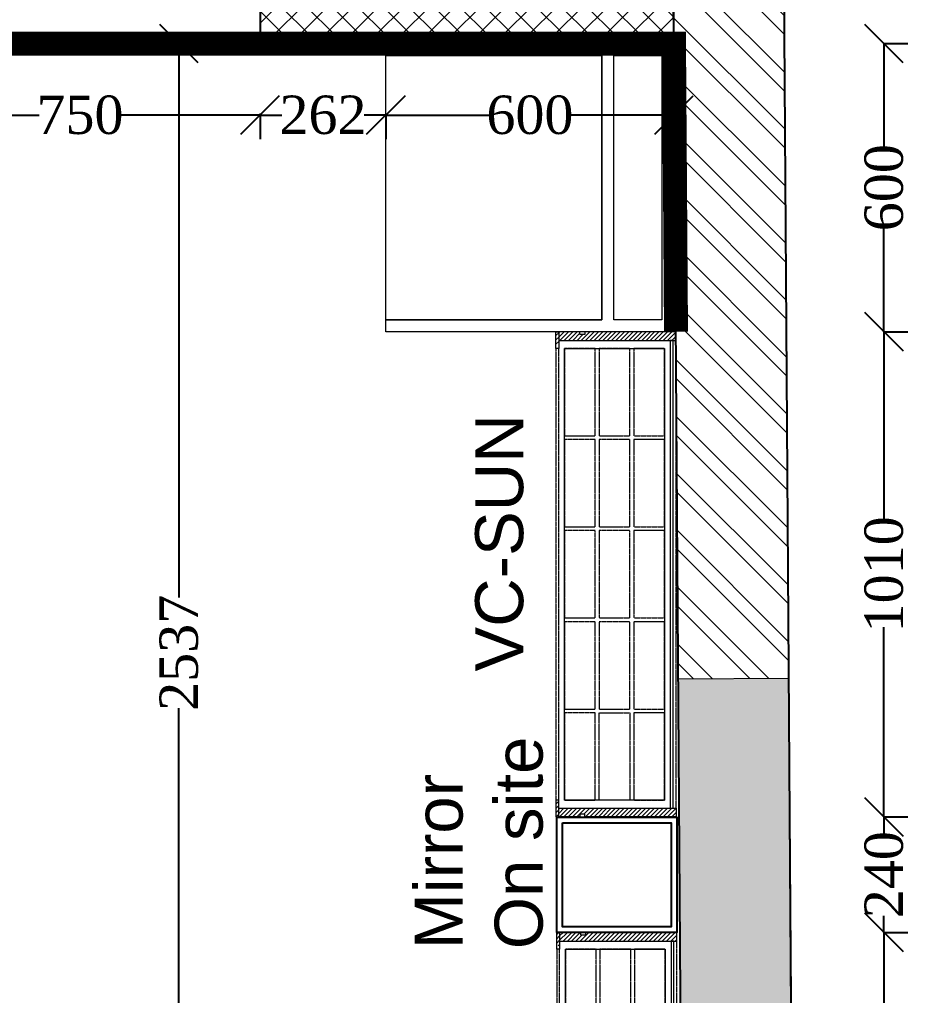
# Model space of a CAD drawing. Header units: millimetres. Extents: x 247811 to 254473, y -206991 to -192801.
# Drawn here: x 252384 to 254267, y -199325 to -197293 of the extents above; entities that cross this region are included whole.
import ezdxf

# ---------------------------------------------------------------- set-up
doc = ezdxf.new("R2010")
doc.units = ezdxf.units.MM
doc.header["$LTSCALE"] = 0.1
doc.header["$MEASUREMENT"] = 0
doc.header["$PDMODE"] = 3
doc.linetypes.add('a_p6_plan_L18$0$HIDDEN', pattern=[0.375, 0.25, -0.125])
doc.linetypes.add('ACAD_ISO03W100', pattern=[30, 12, -18])
for name, color, linetype, lineweight in [('A-DIM', 31, 'Continuous', 15), ('Column', 243, 'Continuous', 9), ('Floor-Unit', 1, 'Continuous', 13), ('LENS_CURTAIN', 5, 'a_p6_plan_L18$0$HIDDEN', 9), ('LENS_HATCH', 251, 'Continuous', 5), ('LENS_HATCH_WALL', 251, 'Continuous', 5), ('LENS_PARTITION', 21, 'Continuous', 25), ('LENS_TEXT', 4, 'Continuous', 5), ('LN-ELEVATION-1', 81, 'Continuous', 13), ('LN-ELEVATION-2', 103, 'Continuous', 20), ('LN-ELEVATION-3', 125, 'a_p6_plan_L18$0$HIDDEN', 18), ('LN-ELEVATION-5', 167, 'Continuous', 5), ('LN-HATCH', 251, 'Continuous', 0)]:
    doc.layers.add(name, color=color, linetype=linetype, lineweight=lineweight)
for name, color, linetype, lineweight, true_color in [('Column hatch', 252, 'Continuous', 20, 0x8a8a8a), ('LK-FLUTTED FINISH', 20, 'Continuous', 30, 0xff5e29), ('LK-MIRROR', 133, 'Continuous', 13, 0x44c9e4)]:
    doc.layers.add(name, color=color, linetype=linetype, lineweight=lineweight, true_color=true_color)
doc.layers.add('wall', color=5, linetype='Continuous')
doc.styles.add('LK by Kuldeepak', font='times.ttf')
doc.styles.get("Standard").update_dxf_attribs({"font": 'arial.ttf'})
doc.dimstyles.new('LK BY KULDEEPAK', dxfattribs={"dimtxt": 80, "dimasz": 80, "dimexe": 50, "dimexo": 1, "dimtad": 0, "dimdec": 0, "dimtxsty": 'LK by Kuldeepak', "dimblk": 'OBLIQUE', "dimcen": 2.5, "dimclrd": 250, "dimclre": 250, "dimclrt": 256, "dimadec": 0, "dimazin": 0, "dimtfac": 1, "dimtdec": 0, "dimtmove": 0, "dimatfit": 3, "dimfxl": 1, "dimarcsym": 0})
pattern_1 = [(45, (7858558.917, 3503823.203), (-4.4901280605, 4.4901280605), [])]

# ---------------------------------------------------------------- blocks, each defined once
blk = doc.blocks.new('1010MM VC PLAN')
at = {"layer": 'LN-HATCH', "ltscale": 0.5}
h = blk.add_hatch(dxfattribs=at)
h.set_pattern_fill('ANSI31', color=256, scale=2)
h.set_pattern_definition([(45, (3761554.586, 1795022.936), (-4.490128061, 4.490128061), [])])
h.paths.add_polyline_path([(-505.2, 24), (-505.2, -166), (-499.2, -166), (-499.2, -176), (-505.2, -176), (-505.2, -220), (-487.2, -220), (-487.2, 24)])
h = blk.add_hatch(dxfattribs=at)
h.set_pattern_fill('ANSI31', color=256, scale=2)
h.set_pattern_definition(pattern_1)
h.paths.add_polyline_path([(504.8, 24), (504.8, -166), (498.8, -166), (498.8, -176), (504.8, -176), (504.8, -220), (486.8, -220), (486.8, 24)])
h = blk.add_hatch(dxfattribs=at)
h.set_pattern_fill('ANSI31', color=256, scale=2)
h.set_pattern_definition([(45, (7858741.917, 3503823.203), (-4.4901280605, 4.4901280605), [])])
h.paths.add_polyline_path([(-470.2, -220), (-470.2, -226), (-505.2, -226), (-505.2, -220)])
h = blk.add_hatch(dxfattribs=at)
h.set_pattern_fill('ANSI31', color=256, scale=2)
h.set_pattern_definition(pattern_1)
h.paths.add_polyline_path([(476.8, -220), (476.8, -226), (504.8, -226), (504.8, -220)])
at = {"layer": 'LN-ELEVATION-1', "ltscale": 0.5}
for points in [[(-505.2, 24), (-505.2, -166), (-499.2, -166), (-499.2, -176), (-505.2, -176), (-505.2, -220), (-487.2, -220), (-487.2, 24)], [(504.8, 24), (504.8, -166), (498.8, -166), (498.8, -176), (504.8, -176), (504.8, -220), (486.8, -220), (486.8, 24)], [(486.8, 12), (-487.2, 12), (-487.2, 18), (486.8, 18)], [(-470.2, -220), (-470.2, -226), (-505.2, -226), (-505.2, -220)], [(469.8, -220), (469.8, -226), (504.8, -226), (504.8, -220)]]:
    blk.add_lwpolyline(points, close=True, dxfattribs=at)
at = {"layer": 'LN-ELEVATION-2', "ltscale": 0.5}
blk.add_lwpolyline([(470.2, 0), (-470.2, 0), (-470.2, -208), (470.2, -208)], close=True, dxfattribs=at)
at = {"layer": 'LN-ELEVATION-3', "ltscale": 0.5}
for p, q in [((-487.2, 24), (486.8, 24)), ((-470.2, -220), (469.8, -220)), ((469.8, -226), (-470.2, -226))]:
    blk.add_line(p, q, dxfattribs=at)
for points in [[(-470.2, 0), (-288.5, 0), (-288.5, -64), (-470.2, -64)], [(-280.5, 0), (-98.8, 0), (-98.8, -64), (-280.5, -64)], [(-90.8, 0), (90.8, 0), (90.8, -64), (-90.8, -64)], [(98.8, 0), (280.5, 0), (280.5, -64), (98.8, -64)], [(288.5, 0), (470.2, 0), (470.2, -64), (288.5, -64)], [(-470.2, -136), (-288.5, -136), (-288.5, -72), (-470.2, -72)], [(-280.5, -72), (-98.8, -72), (-98.8, -136), (-280.5, -136)], [(-90.8, -72), (90.8, -72), (90.8, -136), (-90.8, -136)], [(98.8, -72), (280.5, -72), (280.5, -136), (98.8, -136)], [(288.5, -72), (470.2, -72), (470.2, -136), (288.5, -136)], [(-470.2, -144), (-288.5, -144), (-288.5, -208), (-470.2, -208)], [(-280.5, -144), (-98.8, -144), (-98.8, -208), (-280.5, -208)], [(-90.8, -144), (90.8, -144), (90.8, -208), (-90.8, -208)], [(98.8, -144), (280.5, -144), (280.5, -208), (98.8, -208)], [(288.5, -144), (470.2, -144), (470.2, -208), (288.5, -208)]]:
    blk.add_lwpolyline(points, close=True, dxfattribs=at)
blk = doc.blocks.new('R-Table-600')
at = {"layer": 'LN-ELEVATION-1'}
blk.add_lwpolyline([(-275, -600), (-300, -600), (-300, 0), (300, 0), (300, -600), (275, -600), (275, -150), (-275, -150)], close=True, dxfattribs=at)
at = {"layer": 'LN-ELEVATION-1', "ltscale": 0.5}
blk.add_lwpolyline([(-275, -25), (275, -25), (275, -125), (-275, -125)], close=True, dxfattribs=at)
at = {"layer": 'LN-ELEVATION-5', "ltscale": 0.5}
blk.add_lwpolyline([(275, -600), (-275, -600), (-275, -150), (275, -150)], close=True, dxfattribs=at)
blk.add_lwpolyline([(275, -600), (-275, -600)], dxfattribs=at)
blk = doc.blocks.new('A$C3d5c696c')
at = {"layer": 'Column hatch'}
h = blk.add_hatch(color=256, dxfattribs=at)
h.dxf.hatch_style = 1
h.paths.add_polyline_path([(5146.6, 10705.8), (4506.6, 10701.4), (4513.9, 9651.4), (5153.9, 9655.9)])
h.paths.add_polyline_path([(5164.6, 8110.9), (4934.6, 8109.3), (4941.9, 7059.3), (5171.9, 7060.9)])
h.paths.add_polyline_path([(5190.2, 4277.4), (4513.6, 4209.5), (4578.5, 3562.7), (5255.1, 3630.6)])
h.paths.add_polyline_path([(5410.8, 2078.4), (4829.8, 2020.1), (4813.9, 2017.4), (4858.7, 1570.7), (5444.9, 1669.8)])
at = {"layer": 'LENS_HATCH_WALL', "ltscale": 12}
h = blk.add_hatch(dxfattribs=at)
h.set_pattern_fill('ANSI32', color=256, scale=222, angle=90, style=0)
h.set_pattern_definition([(135, (-1636301.92, -26491450.07), (-58.86663953, -58.86663953), []), (135, (-1636301.92, -26491410.83), (-58.86663953, -58.86663953), [])])
h.paths.add_polyline_path([(5255.1, 3630.6), (5026.2, 3607.6), (5182, 2055.4), (5410.8, 2078.4)])
h.paths.add_polyline_path([(5171.9, 7060.9), (4941.9, 7059.3), (4961.3, 4254.4), (5191.2, 4277.5)])
h.paths.add_polyline_path([(5153.9, 9655.9), (4923.9, 9654.3), (4934.6, 8109.3), (5164.6, 8110.9)])
h.paths.add_polyline_path([(5125.8, 13700.8), (-724, 13660.2), (-723.5, 10666.7), (-496.1, 10666.7), (-492.4, 10666.7), (-492.4, 10861.9), (-504.7, 12631.8), (-492.4, 12631.9), (-492.4, 13431.8), (4897.4, 13469.2), (4916.6, 10704.2), (5146.6, 10705.8)])
h.paths.add_polyline_path([(-492.4, 9616.7), (-723.3, 9616.7), (-723, 8063.9), (-492.4, 8065.5)])
h.paths.add_polyline_path([(-492.4, 7015.5), (-722.8, 7013.9), (-722.2, 4065), (-492.4, 4066.6)])
edge = h.paths.add_edge_path()
edge.add_line((-268.8, 2360), (-498.7, 2320.2))
edge.add_line((-498.7, 2320.2), (1.6, 0.5))
edge.add_line((1.6, 0.5), (221.5, 71.6))
edge.add_line((221.5, 71.6), (-268.8, 2360))
at = {"layer": 'Column'}
blk.add_lwpolyline([(4934.6, 8109.3), (5164.6, 8110.9), (5171.9, 7060.9), (4941.9, 7059.3)], close=True, dxfattribs=at)
at = {"layer": 'wall', "color": 1}
for points in [[(4961.3, 4254.4), (4923.9, 9654.3)], [(5191.2, 4266.7), (5153.9, 9655.9)]]:
    blk.add_lwpolyline(points, dxfattribs=at)
blk = doc.blocks.new('_Oblique')
at = {"color": 0, "linetype": 'ByBlock', "lineweight": -2}
blk.add_line((-0.5, -0.5), (0.5, 0.5), dxfattribs=at)
blk = doc.blocks.new('*D63')
at = {"layer": 'A-DIM', "color": 250, "lineweight": -2, "transparency": 16777216}
for p, q in [((252135.4, -197488.8), (252135.4, -197541.8)), ((252135.4, -197491.8), (252425.5, -197491.8)), ((252885.4, -197491.8), (252595.3, -197491.8)), ((252885.4, -197488.8), (252885.4, -197541.8))]:
    blk.add_line(p, q, dxfattribs=at)
at = {"layer": 'Defpoints', "color": 0, "transparency": 16777216}
for p in [(252135.4, -197343), (252885.4, -197343), (252885.4, -197491.8)]:
    blk.add_point(p, dxfattribs=at)
at = {"layer": 'A-DIM', "color": 250, "lineweight": -2, "transparency": 16777216, "xscale": 80, "yscale": 80, "zscale": 80, "rotation": 180}
blk.add_blockref('_Oblique', (252135.4, -197491.8), dxfattribs=at)
at = {"layer": 'A-DIM', "color": 250, "lineweight": -2, "transparency": 16777216, "xscale": 80, "yscale": 80, "zscale": 80}
blk.add_blockref('_Oblique', (252885.4, -197491.8), dxfattribs=at)
at = {"layer": 'A-DIM', "transparency": 16777216, "insert": (252510.4, -197491.8), "char_height": 80, "attachment_point": 5, "style": 'LK by Kuldeepak'}
blk.add_mtext('750', dxfattribs=at)
blk = doc.blocks.new('*D64')
at = {"layer": 'A-DIM', "color": 250, "lineweight": -2, "transparency": 16777216}
for p, q in [((252885.4, -197488.8), (252885.4, -197541.8)), ((252885.4, -197491.8), (252930.9, -197491.8)), ((253147.3, -197491.8), (253101.9, -197491.8)), ((253147.3, -197488.8), (253147.3, -197541.8))]:
    blk.add_line(p, q, dxfattribs=at)
at = {"layer": 'Defpoints', "color": 0, "transparency": 16777216}
for p in [(252885.4, -197343), (253147.3, -197343), (253147.3, -197491.8)]:
    blk.add_point(p, dxfattribs=at)
at = {"layer": 'A-DIM', "color": 250, "lineweight": -2, "transparency": 16777216, "xscale": 80, "yscale": 80, "zscale": 80, "rotation": 180}
blk.add_blockref('_Oblique', (252885.4, -197491.8), dxfattribs=at)
at = {"layer": 'A-DIM', "color": 250, "lineweight": -2, "transparency": 16777216, "xscale": 80, "yscale": 80, "zscale": 80}
blk.add_blockref('_Oblique', (253147.3, -197491.8), dxfattribs=at)
at = {"layer": 'A-DIM', "transparency": 16777216, "insert": (253016.4, -197491.8), "char_height": 80, "attachment_point": 5, "style": 'LK by Kuldeepak'}
blk.add_mtext('262', dxfattribs=at)
blk = doc.blocks.new('*D68')
at = {"layer": 'A-DIM', "color": 250, "lineweight": -2, "transparency": 16777216}
for p, q in [((253147.3, -197491.7), (253147.3, -197541.8)), ((253147.3, -197491.8), (253362.7, -197491.8)), ((253747.3, -197491.8), (253531.9, -197491.8)), ((253747.3, -197491.7), (253747.3, -197541.8))]:
    blk.add_line(p, q, dxfattribs=at)
at = {"layer": 'Defpoints', "color": 0, "transparency": 16777216}
for p in [(253147.3, -197343), (253747.3, -197343), (253747.3, -197491.8)]:
    blk.add_point(p, dxfattribs=at)
at = {"layer": 'A-DIM', "color": 250, "lineweight": -2, "transparency": 16777216, "xscale": 80, "yscale": 80, "zscale": 80, "rotation": 180}
blk.add_blockref('_Oblique', (253147.3, -197491.8), dxfattribs=at)
at = {"layer": 'A-DIM', "color": 250, "lineweight": -2, "transparency": 16777216, "xscale": 80, "yscale": 80, "zscale": 80}
blk.add_blockref('_Oblique', (253747.3, -197491.8), dxfattribs=at)
at = {"layer": 'A-DIM', "transparency": 16777216, "insert": (253447.3, -197491.8), "char_height": 80, "attachment_point": 5, "style": 'LK by Kuldeepak'}
blk.add_mtext('600', dxfattribs=at)
blk = doc.blocks.new('*D69')
at = {"layer": 'A-DIM', "color": 250, "lineweight": -2, "transparency": 16777216}
for p, q in [((254184.3, -197343), (254234.5, -197343)), ((254184.5, -197343), (254184.5, -197558.4)), ((254184.5, -197943), (254184.5, -197727.5)), ((254184.3, -197943), (254234.5, -197943))]:
    blk.add_line(p, q, dxfattribs=at)
at = {"layer": 'Defpoints', "color": 0, "transparency": 16777216}
for p in [(253747.3, -197343), (254184.5, -197343), (253751.5, -197943)]:
    blk.add_point(p, dxfattribs=at)
at = {"layer": 'A-DIM', "color": 250, "lineweight": -2, "transparency": 16777216, "xscale": 80, "yscale": 80, "zscale": 80}
for p, rotation in [((254184.5, -197343), 90), ((254184.5, -197943), 270)]:
    blk.add_blockref('_Oblique', p, dxfattribs=dict(at, rotation=rotation))
at = {"layer": 'A-DIM', "transparency": 16777216, "insert": (254184.5, -197643), "char_height": 80, "attachment_point": 5, "rotation": 90, "style": 'LK by Kuldeepak'}
blk.add_mtext('600', dxfattribs=at)
blk = doc.blocks.new('*D70')
at = {"layer": 'A-DIM', "color": 250, "lineweight": -2, "transparency": 16777216}
for p, q in [((254184.3, -197943), (254234.5, -197943)), ((254184.5, -197943), (254184.5, -198338.2)), ((254184.5, -198953), (254184.5, -198557.7)), ((254184.3, -198953), (254234.5, -198953))]:
    blk.add_line(p, q, dxfattribs=at)
at = {"layer": 'Defpoints', "color": 0, "transparency": 16777216}
for p in [(253751.5, -197943), (253751.5, -198953), (254184.5, -198953)]:
    blk.add_point(p, dxfattribs=at)
at = {"layer": 'A-DIM', "color": 250, "lineweight": -2, "transparency": 16777216, "xscale": 80, "yscale": 80, "zscale": 80}
for p, rotation in [((254184.5, -197943), 90), ((254184.5, -198953), 270)]:
    blk.add_blockref('_Oblique', p, dxfattribs=dict(at, rotation=rotation))
at = {"layer": 'A-DIM', "transparency": 16777216, "insert": (254184.5, -198448), "char_height": 80, "attachment_point": 5, "rotation": 90, "style": 'LK by Kuldeepak'}
blk.add_mtext('1010', dxfattribs=at)
blk = doc.blocks.new('*D71')
at = {"layer": 'A-DIM', "color": 250, "lineweight": -2, "transparency": 16777216}
for p, q in [((254184.3, -198953), (254234.5, -198953)), ((254184.5, -198953), (254184.5, -198987.3)), ((254184.5, -199193.4), (254184.5, -199159)), ((254184.3, -199193.4), (254234.5, -199193.4))]:
    blk.add_line(p, q, dxfattribs=at)
at = {"layer": 'Defpoints', "color": 0, "transparency": 16777216}
for p in [(253751.5, -198953), (253753.1, -199193.4), (254184.5, -199193.4)]:
    blk.add_point(p, dxfattribs=at)
at = {"layer": 'A-DIM', "color": 250, "lineweight": -2, "transparency": 16777216, "xscale": 80, "yscale": 80, "zscale": 80}
for p, rotation in [((254184.5, -198953), 90), ((254184.5, -199193.4), 270)]:
    blk.add_blockref('_Oblique', p, dxfattribs=dict(at, rotation=rotation))
at = {"layer": 'A-DIM', "transparency": 16777216, "insert": (254184.5, -199073.2), "char_height": 80, "attachment_point": 5, "rotation": 90, "style": 'LK by Kuldeepak'}
blk.add_mtext('240', dxfattribs=at)
blk = doc.blocks.new('*D72')
at = {"layer": 'A-DIM', "color": 250, "lineweight": -2, "transparency": 16777216}
for p, q in [((254184.3, -199193.4), (254234.5, -199193.4)), ((254184.5, -199193.4), (254184.5, -199588.7)), ((254184.5, -200203.4), (254184.5, -199808.1)), ((254184.3, -200203.4), (254234.5, -200203.4))]:
    blk.add_line(p, q, dxfattribs=at)
at = {"layer": 'Defpoints', "color": 0, "transparency": 16777216}
for p in [(253753.1, -199193.4), (253753.1, -200203.4), (254184.5, -200203.4)]:
    blk.add_point(p, dxfattribs=at)
at = {"layer": 'A-DIM', "color": 250, "lineweight": -2, "transparency": 16777216, "xscale": 80, "yscale": 80, "zscale": 80}
for p, rotation in [((254184.5, -199193.4), 90), ((254184.5, -200203.4), 270)]:
    blk.add_blockref('_Oblique', p, dxfattribs=dict(at, rotation=rotation))
at = {"layer": 'A-DIM', "transparency": 16777216, "insert": (254184.5, -199698.4), "char_height": 80, "attachment_point": 5, "rotation": 90, "style": 'LK by Kuldeepak'}
blk.add_mtext('1010', dxfattribs=at)
blk = doc.blocks.new('*D84')
at = {"layer": 'A-DIM', "color": 250, "lineweight": -2, "transparency": 16777216}
for p, q in [((252716.3, -197343), (252766.5, -197343)), ((252716.5, -197343), (252716.5, -198496.5)), ((252716.5, -199879.7), (252716.5, -198726.2)), ((252716.3, -199879.7), (252766.5, -199879.7))]:
    blk.add_line(p, q, dxfattribs=at)
at = {"layer": 'Defpoints', "color": 0, "transparency": 16777216}
for p in [(252631, -197343), (252716.5, -197343), (252531.5, -199879.7)]:
    blk.add_point(p, dxfattribs=at)
at = {"layer": 'A-DIM', "color": 250, "lineweight": -2, "transparency": 16777216, "xscale": 80, "yscale": 80, "zscale": 80}
for p, rotation in [((252716.5, -197343), 90), ((252716.5, -199879.7), 270)]:
    blk.add_blockref('_Oblique', p, dxfattribs=dict(at, rotation=rotation))
at = {"layer": 'A-DIM', "transparency": 16777216, "insert": (252716.5, -198611.3), "char_height": 80, "attachment_point": 5, "rotation": 90, "style": 'LK by Kuldeepak'}
blk.add_mtext('2537', dxfattribs=at)

msp = doc.modelspace()

# ---------------------------------------------------------------- hatches: boundary and pattern name
at = {"layer": 'LENS_HATCH'}
h = msp.add_hatch(dxfattribs=at)
h.set_pattern_fill('ANSI37', color=256, scale=300, angle=270)
h.set_pattern_definition([(315, (7647, -84.86), (26.5165043, 26.5165043), []), (45, (7647, -84.86), (-26.5165043, 26.5165043), [])])
h.paths.add_polyline_path([(250629.4, -194904.2), (250629.5, -193327), (250729.5, -193326.3), (250729.4, -194904.2)])
h.paths.add_polyline_path([(250729.4, -195670.6), (250729.4, -195770.6), (253736.1, -195770.7), (253735.7, -195670.7)])
h.paths.add_polyline_path([(250729.4, -197243), (250729.4, -195670.6), (250629.4, -195670.6), (250629.4, -197243)])
h.paths.add_polyline_path([(252135.4, -197343), (252135.4, -197243), (250629.4, -197243), (250629.4, -197343)])
h.paths.add_polyline_path([(249779.4, -196493), (249779.4, -194904.9), (249879.4, -194904.2), (249879.4, -196493)])
h.paths.add_polyline_path([(248329.4, -197243), (249879.4, -197243), (249879.4, -197343), (248329.4, -197343)])
h.paths.add_polyline_path([(249879.4, -194804.2), (248329.4, -194804.2), (248329.4, -194904.2), (249879.4, -194904.2)])
h.paths.add_polyline_path([(252885.4, -197243), (252885.4, -197343), (253747.3, -197343), (253746.6, -197243)])

# ---------------------------------------------------------------- linework, layer by layer
at = {"layer": 'LENS_CURTAIN', "ltscale": 5}
msp.add_lwpolyline([(252885.4, -197343), (252135.4, -197343), (252135.4, -197243), (252885.4, -197243)], close=True, dxfattribs=at)
at = {"layer": 'LENS_PARTITION'}
for points in [[(252885.4, -197243), (252885.4, -197343), (253747.3, -197343), (253746.6, -197243)], [(253503.1, -198953.1), (253753.1, -198953.1), (253753.1, -199193.4), (253503.1, -199193.4)], [(253515.1, -198965.1), (253741.1, -198965.1), (253741.1, -199181.4), (253515.1, -199181.4)]]:
    msp.add_lwpolyline(points, close=True, dxfattribs=at)
at = {"layer": 'LK-FLUTTED FINISH', "linetype": 'ACAD_ISO03W100', "ltscale": 0.05, "const_width": 50}
msp.add_lwpolyline([(249879.4, -197343), (253147.3, -197343)], dxfattribs=at)
at = {"layer": 'LK-MIRROR', "linetype": 'ACAD_ISO03W100', "ltscale": 0.05, "const_width": 50}
msp.add_lwpolyline([(253147.3, -197343), (253747.3, -197343), (253751.5, -197943)], dxfattribs=at)

# ---------------------------------------------------------------- block references
at = {"layer": 'Floor-Unit', "rotation": 270}
msp.add_blockref('R-Table-600', (253747.3, -197643), dxfattribs=at)
at = {"layer": 'Floor-Unit', "xscale": -1, "rotation": 270}
for p in [(253727.5, -198447.8), (253729.1, -199698.2)]:
    msp.add_blockref('1010MM VC PLAN', p, dxfattribs=at)
at = {"layer": 'wall', "color": 1}
msp.add_blockref('A$C3d5c696c', (248821.9, -206774.8), dxfattribs=at)

# ---------------------------------------------------------------- texts
at = {"layer": 'LENS_TEXT', "linetype": 'Continuous', "ltscale": 3, "char_height": 100, "attachment_point": 5, "rotation": 90.0007}
for s, insert, width in [('\\pxql;VC-SUN', (253384, -198439.6), 421.567), ('\\pxql;Mirror On site', (253341.2, -199003.1), 450.289)]:
    msp.add_mtext(s, dxfattribs=dict(at, insert=insert, width=width))

# ---------------------------------------------------------------- dimensions: what is measured, and where the dimension line sits
at = {"layer": 'A-DIM'}
for base, p1, p2, override, picture, middle in [((252716.5, -197343), (252531.5, -199879.7), (252631, -197343), {"dimtmove": 1, "dimfxl": 0.18, "dimfxlon": 1, "dimarcsym": 1}, '*D84', (252716.5, -198611.3)), ((254184.5, -197343), (253751.5, -197943), (253747.3, -197343), {"dimfxl": 0.18, "dimfxlon": 1, "dimarcsym": 1}, '*D69', (254184.5, -197643)), ((254184.5, -198953), (253751.5, -197943), (253751.5, -198953), {"dimtmove": 1, "dimfxl": 0.18, "dimfxlon": 1, "dimarcsym": 1}, '*D70', (254184.5, -198448)), ((254184.5, -199193.4), (253751.5, -198953), (253753.1, -199193.4), {"dimtmove": 1, "dimfxl": 0.18, "dimfxlon": 1, "dimarcsym": 1}, '*D71', (254184.5, -199073.2)), ((254184.5, -200203.4), (253753.1, -199193.4), (253753.1, -200203.4), {"dimtmove": 1, "dimfxl": 0.18, "dimfxlon": 1, "dimarcsym": 1}, '*D72', (254184.5, -199698.4))]:
    dim = msp.add_linear_dim(base=base, p1=p1, p2=p2, angle=90, dimstyle='LK BY KULDEEPAK', override=override, dxfattribs=at)
    dim.commit()
    dim.dimension.update_dxf_attribs({"geometry": picture, "text_midpoint": middle})
for base, p1, p2, override, picture, middle in [((252885.4, -197491.8), (252135.4, -197343), (252885.4, -197343), {"dimtmove": 1, "dimfxl": 3, "dimfxlon": 1, "dimarcsym": 1}, '*D63', (252510.4, -197491.8)), ((253147.3, -197491.8), (252885.4, -197343), (253147.3, -197343), {"dimtmove": 1, "dimfxl": 3, "dimfxlon": 1, "dimarcsym": 1}, '*D64', (253016.4, -197491.8)), ((253747.3, -197491.8), (253147.3, -197343), (253747.3, -197343), {"dimfxl": 0.18, "dimfxlon": 1, "dimarcsym": 1}, '*D68', (253447.3, -197491.8))]:
    dim = msp.add_linear_dim(base=base, p1=p1, p2=p2, dimstyle='LK BY KULDEEPAK', override=override, dxfattribs=at)
    dim.commit()
    dim.dimension.update_dxf_attribs({"geometry": picture, "text_midpoint": middle})

doc.saveas('drawing.dxf')
